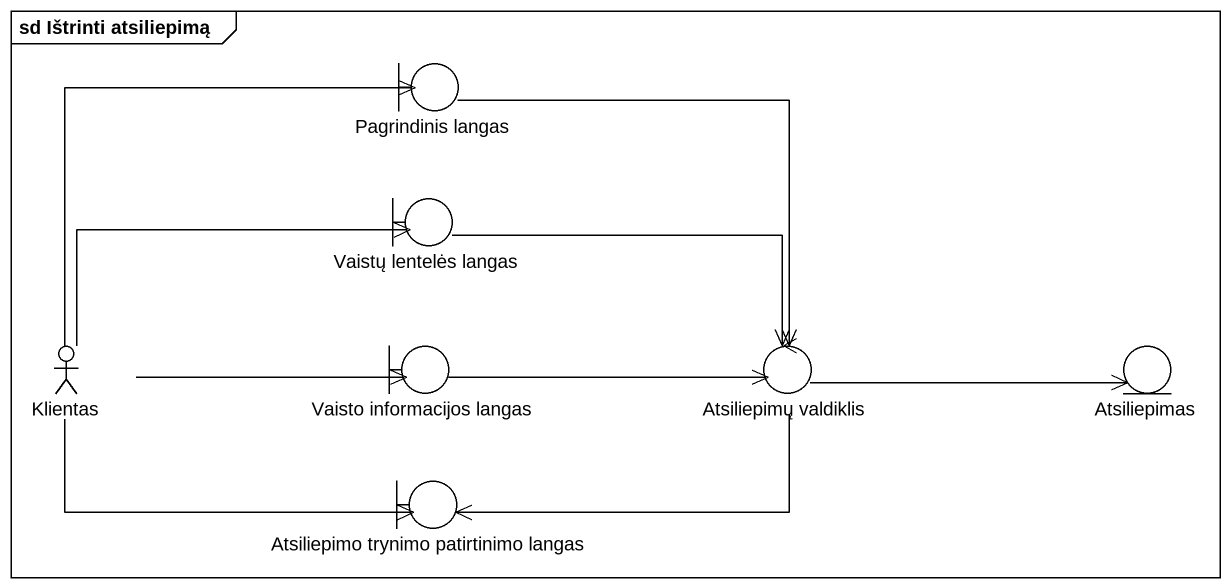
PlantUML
@startuml
mainframe sd Ištrinti atsiliepimą
boundary "Pagrindinis langas" as Pagrindinis_langas
boundary "Vaistų lentelės langas" as Vaistų_lentelės_langas
actor Klientas
boundary "Vaisto informacijos langas" as Vaisto_informacijos_langas
control "Atsiliepimų valdiklis" as Atsiliepimų_valdiklis
entity Atsiliepimas
boundary "Atsiliepimo trynimo patirtinimo langas" as Atsiliepimo_trynimo
Pagrindinis_langas --> Atsiliepimų_valdiklis
Vaistų_lentelės_langas -right-> Atsiliepimų_valdiklis
Klientas -up-> Pagrindinis_langas
Klientas -right-> Vaistų_lentelės_langas
Klientas -right-> Vaisto_informacijos_langas
Klientas -right-> Atsiliepimo_trynimo
Vaisto_informacijos_langas -right-> Atsiliepimų_valdiklis
Atsiliepimų_valdiklis -right-> Atsiliepimas
Atsiliepimų_valdiklis -left-> Atsiliepimo_trynimo
@enduml
